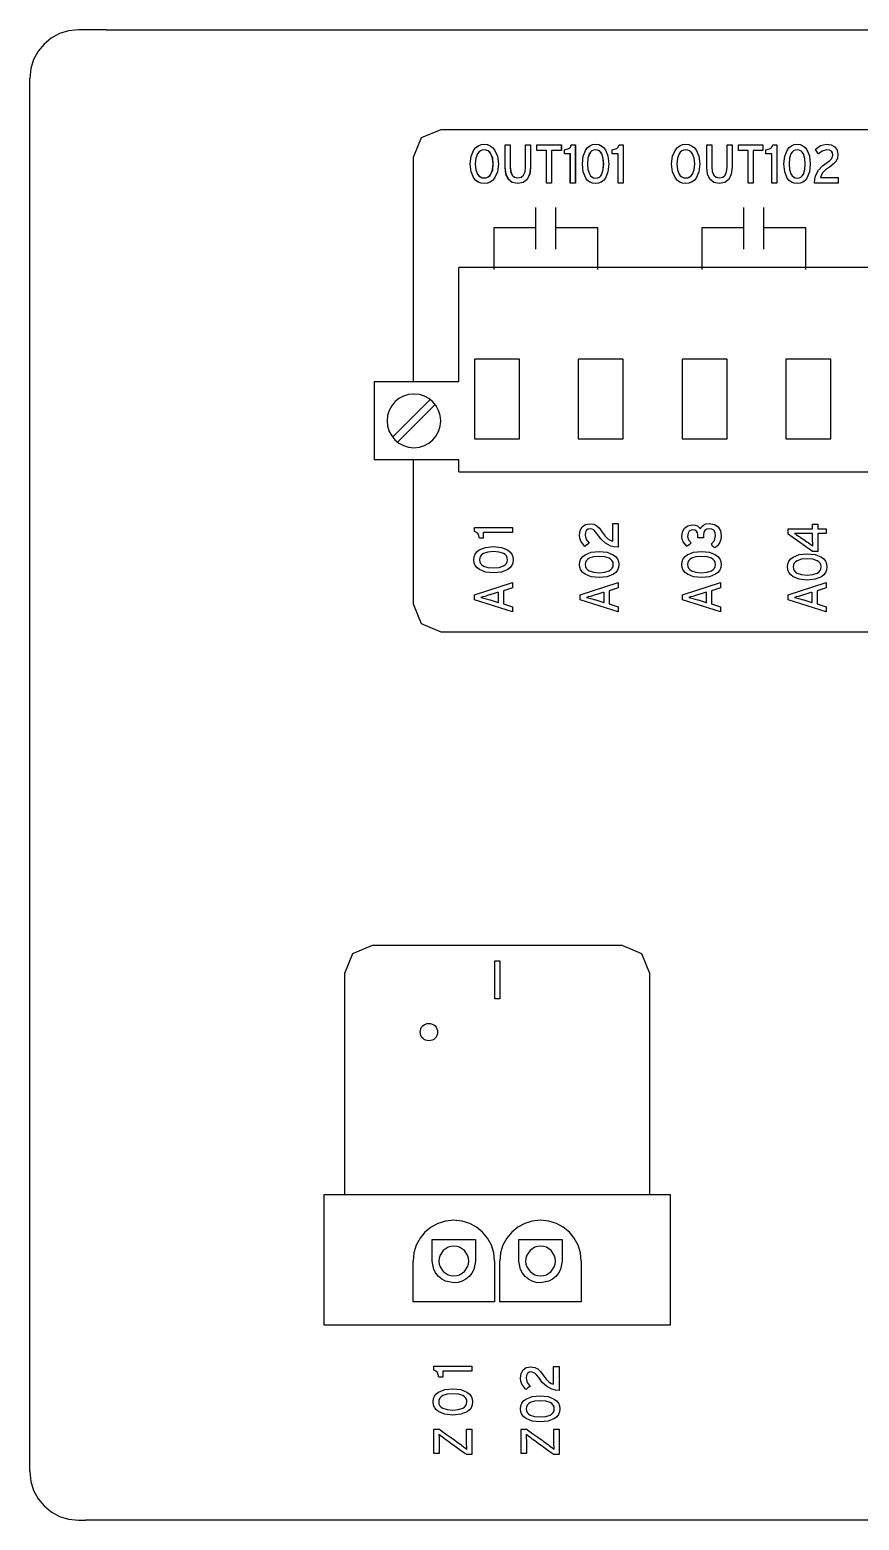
# Model space of a CAD drawing. Extents: x 0.1 to 17.4, y 0.3 to 5.
# Drawn here: x 0.122 to 2.513, y 0.666 to 4.961 of the extents above; entities that cross this region are included whole.
import ezdxf

# ---------------------------------------------------------------- set-up
doc = ezdxf.new("R2010")
doc.units = 0
doc.header["$MEASUREMENT"] = 0
doc.layers.get('0').update_dxf_attribs({"linetype": 'CONTINUOUS'})

msp = doc.modelspace()

# ---------------------------------------------------------------- linework, layer by layer
at = {"color": 7}
for p, q in [((0.2826, 4.9608), (0.2621, 4.9608)), ((0.3426, 4.9608), (0.2826, 4.9608)), ((0.3426, 4.9608), (17.1916, 4.9608)), ((0.1221, 0.8057), (0.1221, 4.8208)), ((1.5813, 4.3284), (1.5813, 4.4484)), ((1.6379, 4.4484), (1.6379, 4.3284)), ((2.181, 4.3284), (2.181, 4.4484)), ((2.2376, 4.4484), (2.2376, 4.3284)), ((3.6743, 4.2759), (1.3594, 4.2759)), ((1.3594, 3.9459), (1.3594, 4.2759)), ((1.1149, 3.9459), (1.1149, 3.7214)), ((1.3594, 3.9459), (1.1149, 3.9459)), ((1.1683, 3.7866), (1.2768, 3.8951)), ((1.1824, 3.7727), (1.2909, 3.8808)), ((1.3594, 3.7214), (1.1149, 3.7214)), ((1.3594, 3.6872), (1.3594, 3.7214)), ((1.3594, 3.6872), (3.6743, 3.6872)), ((1.9696, 1.6032), (0.9696, 1.6032)), ((0.9696, 1.6032), (0.9696, 1.2282)), ((1.9696, 1.2282), (1.9696, 1.6032)), ((1.2822, 1.475), (1.4072, 1.475)), ((1.2822, 1.4123), (1.2822, 1.475)), ((1.4072, 1.475), (1.4072, 1.4123)), ((1.5322, 1.4123), (1.5322, 1.475)), ((1.5322, 1.475), (1.6571, 1.475)), ((1.6571, 1.475), (1.6571, 1.4123)), ((1.2271, 1.295), (1.2271, 1.4123)), ((1.4621, 1.4123), (1.4621, 1.295)), ((1.4772, 1.295), (1.4772, 1.4123)), ((1.7122, 1.4123), (1.7122, 1.295)), ((1.4621, 1.295), (1.2271, 1.295)), ((1.7122, 1.295), (1.4772, 1.295)), ((0.9696, 1.2282), (1.9696, 1.2282)), ((0.2621, 0.6656), (0.2826, 0.6656)), ((0.3426, 0.6656), (0.2826, 0.6656)), ((17.1916, 0.6656), (0.3426, 0.6656))]:
    msp.add_line(p, q, dxfattribs=at)
for points in [[(0.2621, 4.9608), (0.2339, 4.958), (0.2076, 4.9498), (0.1838, 4.9369), (0.1631, 4.9198), (0.146, 4.899), (0.1331, 4.8753), (0.1249, 4.849), (0.1221, 4.8208), (0.1221, 4.8208)], [(9.3072, 3.9459), (9.3072, 4.5929), (9.2838, 4.6495), (9.2272, 4.6729), (9.1382, 4.6729), (8.8869, 4.6729), (7.9897, 4.6729), (6.7213, 4.6729), (5.2672, 4.6729), (3.8132, 4.6729), (2.5448, 4.6729), (1.6476, 4.6729), (1.3963, 4.6729), (1.3073, 4.6729), (1.2507, 4.6495), (1.2273, 4.5929), (1.2273, 3.9459)], [(1.4321, 4.5176), (1.4232, 4.5187), (1.4153, 4.5218), (1.4083, 4.5268), (1.4024, 4.5335), (1.3943, 4.5514), (1.3914, 4.5742), (1.3943, 4.5971), (1.4024, 4.615), (1.4083, 4.6217), (1.4153, 4.6267), (1.4232, 4.6298), (1.4321, 4.6309), (1.441, 4.6298), (1.449, 4.6267), (1.456, 4.6217), (1.4619, 4.615), (1.4701, 4.5971), (1.473, 4.5742), (1.4701, 4.5514), (1.4619, 4.5335), (1.456, 4.5268), (1.449, 4.5218), (1.441, 4.5187), (1.4321, 4.5176)], [(1.4323, 4.5176), (1.4234, 4.5187), (1.4155, 4.5218), (1.4085, 4.5268), (1.4027, 4.5335), (1.3945, 4.5514), (1.3916, 4.5742), (1.3945, 4.5971), (1.4027, 4.615), (1.4085, 4.6217), (1.4155, 4.6267), (1.4234, 4.6298), (1.4323, 4.6309), (1.4413, 4.6298), (1.4493, 4.6267), (1.4562, 4.6217), (1.4621, 4.615), (1.4703, 4.5971), (1.4732, 4.5742), (1.4703, 4.5514), (1.4621, 4.5335), (1.4562, 4.5268), (1.4493, 4.5218), (1.4413, 4.5187), (1.4323, 4.5176)], [(1.4321, 4.6146), (1.4262, 4.6139), (1.421, 4.6118), (1.4165, 4.6084), (1.4129, 4.6037), (1.4079, 4.591), (1.4062, 4.5742), (1.4079, 4.5575), (1.4129, 4.5448), (1.4165, 4.5401), (1.421, 4.5367), (1.4262, 4.5346), (1.4321, 4.5339), (1.4381, 4.5346), (1.4434, 4.5367), (1.4478, 4.5401), (1.4515, 4.5448), (1.4565, 4.5575), (1.4582, 4.5742), (1.4565, 4.591), (1.4515, 4.6037), (1.4478, 4.6084), (1.4434, 4.6118), (1.4381, 4.6139), (1.4321, 4.6146)], [(1.4323, 4.6146), (1.4264, 4.6139), (1.4212, 4.6118), (1.4167, 4.6084), (1.413, 4.6037), (1.408, 4.591), (1.4064, 4.5742), (1.408, 4.5575), (1.413, 4.5448), (1.4167, 4.5401), (1.4212, 4.5367), (1.4264, 4.5346), (1.4323, 4.5339), (1.4383, 4.5346), (1.4435, 4.5367), (1.448, 4.5401), (1.4517, 4.5448), (1.4567, 4.5575), (1.4584, 4.5742), (1.4567, 4.591), (1.4517, 4.6037), (1.448, 4.6084), (1.4435, 4.6118), (1.4383, 4.6139), (1.4323, 4.6146)], [(1.5288, 4.5176), (1.5131, 4.5208), (1.5018, 4.5302), (1.495, 4.5452), (1.4926, 4.5654), (1.4926, 4.5682), (1.4926, 4.5754), (1.4926, 4.5973), (1.4926, 4.6192), (1.4926, 4.6264), (1.4926, 4.6292), (1.4949, 4.6292), (1.4999, 4.6292), (1.5048, 4.6292), (1.5071, 4.6292), (1.5071, 4.6265), (1.5071, 4.6193), (1.5071, 4.5975), (1.5071, 4.5757), (1.5071, 4.5685), (1.5071, 4.5658), (1.5085, 4.5521), (1.5127, 4.5421), (1.5196, 4.536), (1.5291, 4.5339), (1.5389, 4.5359), (1.5459, 4.5418), (1.55, 4.5515), (1.5513, 4.5648), (1.5513, 4.5675), (1.5513, 4.5748), (1.5513, 4.597), (1.5513, 4.6191), (1.5513, 4.6264), (1.5513, 4.6292), (1.5536, 4.6292), (1.5585, 4.6292), (1.5635, 4.6292), (1.5657, 4.6292), (1.5657, 4.6264), (1.5657, 4.6192), (1.5657, 4.5971), (1.5657, 4.5751), (1.5657, 4.5678), (1.5657, 4.5651), (1.5633, 4.5447), (1.5562, 4.5298), (1.5446, 4.5207), (1.5288, 4.5176)], [(1.5289, 4.5176), (1.5133, 4.5208), (1.502, 4.5302), (1.4951, 4.5452), (1.4928, 4.5654), (1.4928, 4.5682), (1.4928, 4.5754), (1.4928, 4.5973), (1.4928, 4.6192), (1.4928, 4.6264), (1.4928, 4.6292), (1.4951, 4.6292), (1.5, 4.6292), (1.505, 4.6292), (1.5072, 4.6292), (1.5072, 4.6265), (1.5072, 4.6193), (1.5072, 4.5975), (1.5072, 4.5757), (1.5072, 4.5685), (1.5072, 4.5658), (1.5086, 4.5521), (1.5128, 4.5421), (1.5197, 4.536), (1.5293, 4.5339), (1.5391, 4.5359), (1.546, 4.5418), (1.5501, 4.5515), (1.5515, 4.5648), (1.5515, 4.5675), (1.5515, 4.5748), (1.5515, 4.597), (1.5515, 4.6191), (1.5515, 4.6264), (1.5515, 4.6292), (1.5537, 4.6292), (1.5587, 4.6292), (1.5636, 4.6292), (1.5659, 4.6292), (1.5659, 4.6264), (1.5659, 4.6192), (1.5659, 4.5971), (1.5659, 4.5751), (1.5659, 4.5678), (1.5659, 4.5651), (1.5635, 4.5447), (1.5564, 4.5298), (1.5448, 4.5207), (1.5289, 4.5176)], [(1.6805, 4.5193), (1.6805, 4.5229), (1.6805, 4.5325), (1.6805, 4.5459), (1.6805, 4.5614), (1.6805, 4.5768), (1.6805, 4.5903), (1.6805, 4.5998), (1.6805, 4.6034), (1.6779, 4.6034), (1.672, 4.6034), (1.6662, 4.6034), (1.6635, 4.6034), (1.6635, 4.6052), (1.6635, 4.6092), (1.6635, 4.6131), (1.6635, 4.6149), (1.6764, 4.6186), (1.6808, 4.6229), (1.6832, 4.6292), (1.685, 4.6292), (1.6891, 4.6292), (1.6931, 4.6292), (1.6949, 4.6292), (1.6949, 4.6279), (1.6949, 4.6245), (1.6949, 4.612), (1.6949, 4.5944), (1.6949, 4.5742), (1.6949, 4.5541), (1.6949, 4.5365), (1.6949, 4.524), (1.6949, 4.5205), (1.6949, 4.5193), (1.6927, 4.5193), (1.6877, 4.5193), (1.6828, 4.5193), (1.6805, 4.5193)], [(1.6807, 4.5193), (1.6807, 4.5229), (1.6807, 4.5325), (1.6807, 4.5459), (1.6807, 4.5614), (1.6807, 4.5768), (1.6807, 4.5903), (1.6807, 4.5998), (1.6807, 4.6034), (1.678, 4.6034), (1.6722, 4.6034), (1.6664, 4.6034), (1.6637, 4.6034), (1.6637, 4.6052), (1.6637, 4.6092), (1.6637, 4.6131), (1.6637, 4.6149), (1.6766, 4.6186), (1.681, 4.6229), (1.6836, 4.6292), (1.6854, 4.6292), (1.6893, 4.6292), (1.6933, 4.6292), (1.6951, 4.6292), (1.6951, 4.6279), (1.6951, 4.6245), (1.6951, 4.612), (1.6951, 4.5944), (1.6951, 4.5742), (1.6951, 4.5541), (1.6951, 4.5365), (1.6951, 4.524), (1.6951, 4.5205), (1.6951, 4.5193), (1.6928, 4.5193), (1.6879, 4.5193), (1.6829, 4.5193), (1.6807, 4.5193)], [(1.7532, 4.5176), (1.7445, 4.5187), (1.7368, 4.5217), (1.7303, 4.5267), (1.725, 4.5333), (1.7178, 4.5512), (1.7154, 4.5742), (1.7179, 4.5971), (1.7251, 4.615), (1.7305, 4.6217), (1.737, 4.6267), (1.7447, 4.6298), (1.7534, 4.6309), (1.7622, 4.6298), (1.7698, 4.6267), (1.7763, 4.6218), (1.7817, 4.6151), (1.7888, 4.5973), (1.7912, 4.5742), (1.7888, 4.5514), (1.7815, 4.5335), (1.7761, 4.5268), (1.7696, 4.5218), (1.762, 4.5187), (1.7532, 4.5176)], [(1.7534, 4.5176), (1.7446, 4.5187), (1.737, 4.5217), (1.7305, 4.5267), (1.7252, 4.5333), (1.718, 4.5512), (1.7156, 4.5742), (1.718, 4.5971), (1.7253, 4.615), (1.7307, 4.6217), (1.7372, 4.6267), (1.7448, 4.6298), (1.7536, 4.6309), (1.7624, 4.6298), (1.77, 4.6267), (1.7765, 4.6218), (1.7818, 4.6151), (1.789, 4.5973), (1.7914, 4.5742), (1.7889, 4.5514), (1.7817, 4.5335), (1.7763, 4.5268), (1.7698, 4.5218), (1.7621, 4.5187), (1.7534, 4.5176)], [(1.7532, 4.6149), (1.7474, 4.6141), (1.7425, 4.6119), (1.7385, 4.6082), (1.7353, 4.6034), (1.7313, 4.5905), (1.73, 4.5742), (1.7313, 4.5582), (1.7354, 4.5453), (1.7386, 4.5404), (1.7427, 4.5367), (1.7476, 4.5344), (1.7534, 4.5336), (1.7593, 4.5343), (1.7642, 4.5366), (1.7682, 4.5403), (1.7714, 4.5451), (1.7754, 4.558), (1.7766, 4.5742), (1.7753, 4.5903), (1.7712, 4.6032), (1.768, 4.6081), (1.764, 4.6118), (1.7591, 4.6141), (1.7532, 4.6149)], [(1.7534, 4.6149), (1.7476, 4.6141), (1.7427, 4.6119), (1.7387, 4.6082), (1.7355, 4.6034), (1.7314, 4.5905), (1.7302, 4.5742), (1.7315, 4.5582), (1.7356, 4.5453), (1.7389, 4.5404), (1.7429, 4.5367), (1.7478, 4.5344), (1.7536, 4.5336), (1.7594, 4.5343), (1.7644, 4.5366), (1.7684, 4.5403), (1.7715, 4.5451), (1.7756, 4.558), (1.7768, 4.5742), (1.7755, 4.5903), (1.7715, 4.6032), (1.7683, 4.6081), (1.7642, 4.6118), (1.7593, 4.6141), (1.7534, 4.6149)], [(1.8183, 4.5193), (1.8183, 4.5229), (1.8183, 4.5325), (1.8183, 4.5459), (1.8183, 4.5614), (1.8183, 4.5768), (1.8183, 4.5903), (1.8183, 4.5998), (1.8183, 4.6034), (1.8157, 4.6034), (1.8099, 4.6034), (1.804, 4.6034), (1.8014, 4.6034), (1.8014, 4.6052), (1.8014, 4.6092), (1.8014, 4.6131), (1.8014, 4.6149), (1.8143, 4.6186), (1.8187, 4.6229), (1.8212, 4.6292), (1.823, 4.6292), (1.827, 4.6292), (1.8309, 4.6292), (1.8328, 4.6292), (1.8328, 4.6279), (1.8328, 4.6245), (1.8328, 4.612), (1.8328, 4.5944), (1.8328, 4.5742), (1.8328, 4.5541), (1.8328, 4.5365), (1.8328, 4.524), (1.8328, 4.5205), (1.8328, 4.5193), (1.8305, 4.5193), (1.8255, 4.5193), (1.8206, 4.5193), (1.8183, 4.5193)], [(1.8187, 4.5193), (1.8187, 4.5229), (1.8187, 4.5325), (1.8187, 4.5459), (1.8187, 4.5614), (1.8187, 4.5768), (1.8187, 4.5903), (1.8187, 4.5998), (1.8187, 4.6034), (1.816, 4.6034), (1.8101, 4.6034), (1.8042, 4.6034), (1.8016, 4.6034), (1.8016, 4.6052), (1.8016, 4.6092), (1.8016, 4.6131), (1.8016, 4.6149), (1.8145, 4.6186), (1.8189, 4.6229), (1.8214, 4.6292), (1.8232, 4.6292), (1.8272, 4.6292), (1.8313, 4.6292), (1.8331, 4.6292), (1.8331, 4.6279), (1.8331, 4.6245), (1.8331, 4.612), (1.8331, 4.5944), (1.8331, 4.5742), (1.8331, 4.5541), (1.8331, 4.5365), (1.8331, 4.524), (1.8331, 4.5205), (1.8331, 4.5193), (1.8308, 4.5193), (1.8259, 4.5193), (1.8209, 4.5193), (1.8187, 4.5193)], [(2.0133, 4.5176), (2.0044, 4.5187), (1.9964, 4.5218), (1.9895, 4.5268), (1.9836, 4.5335), (1.9755, 4.5514), (1.9726, 4.5742), (1.9755, 4.5971), (1.9836, 4.615), (1.9895, 4.6217), (1.9964, 4.6267), (2.0044, 4.6298), (2.0133, 4.6309), (2.0222, 4.6298), (2.0302, 4.6267), (2.0372, 4.6217), (2.0431, 4.615), (2.0513, 4.5971), (2.0542, 4.5742), (2.0513, 4.5514), (2.0431, 4.5335), (2.0372, 4.5268), (2.0302, 4.5218), (2.0222, 4.5187), (2.0133, 4.5176)], [(2.0133, 4.6146), (2.0074, 4.6139), (2.0022, 4.6118), (1.9977, 4.6084), (1.994, 4.6037), (1.9891, 4.591), (1.9874, 4.5742), (1.9891, 4.5575), (1.994, 4.5448), (1.9977, 4.5401), (2.0022, 4.5367), (2.0074, 4.5346), (2.0133, 4.5339), (2.0193, 4.5346), (2.0245, 4.5367), (2.029, 4.5401), (2.0327, 4.5448), (2.0377, 4.5575), (2.0394, 4.5742), (2.0377, 4.591), (2.0327, 4.6037), (2.029, 4.6084), (2.0245, 4.6118), (2.0193, 4.6139), (2.0133, 4.6146)], [(2.11, 4.5176), (2.0943, 4.5208), (2.083, 4.5302), (2.0761, 4.5452), (2.0738, 4.5654), (2.0738, 4.5682), (2.0738, 4.5754), (2.0738, 4.5973), (2.0738, 4.6192), (2.0738, 4.6264), (2.0738, 4.6292), (2.0761, 4.6292), (2.081, 4.6292), (2.086, 4.6292), (2.0883, 4.6292), (2.0883, 4.6265), (2.0883, 4.6193), (2.0883, 4.5975), (2.0883, 4.5757), (2.0883, 4.5685), (2.0883, 4.5658), (2.0897, 4.5521), (2.0939, 4.5421), (2.1008, 4.536), (2.1103, 4.5339), (2.1201, 4.5359), (2.1271, 4.5418), (2.1312, 4.5515), (2.1325, 4.5648), (2.1325, 4.5675), (2.1325, 4.5748), (2.1325, 4.597), (2.1325, 4.6191), (2.1325, 4.6264), (2.1325, 4.6292), (2.1348, 4.6292), (2.1397, 4.6292), (2.1447, 4.6292), (2.1469, 4.6292), (2.1469, 4.6264), (2.1469, 4.6192), (2.1469, 4.5971), (2.1469, 4.5751), (2.1469, 4.5678), (2.1469, 4.5651), (2.1445, 4.5447), (2.1374, 4.5298), (2.1258, 4.5207), (2.11, 4.5176)], [(2.2617, 4.5193), (2.2617, 4.5229), (2.2617, 4.5325), (2.2617, 4.5459), (2.2617, 4.5614), (2.2617, 4.5768), (2.2617, 4.5903), (2.2617, 4.5998), (2.2617, 4.6034), (2.259, 4.6034), (2.2532, 4.6034), (2.2474, 4.6034), (2.2447, 4.6034), (2.2447, 4.6052), (2.2447, 4.6092), (2.2447, 4.6131), (2.2447, 4.6149), (2.2576, 4.6186), (2.262, 4.6229), (2.2644, 4.6292), (2.2662, 4.6292), (2.2703, 4.6292), (2.2743, 4.6292), (2.2761, 4.6292), (2.2761, 4.6279), (2.2761, 4.6245), (2.2761, 4.612), (2.2761, 4.5944), (2.2761, 4.5742), (2.2761, 4.5541), (2.2761, 4.5365), (2.2761, 4.524), (2.2761, 4.5205), (2.2761, 4.5193), (2.2739, 4.5193), (2.2689, 4.5193), (2.2639, 4.5193), (2.2617, 4.5193)], [(2.3344, 4.5176), (2.3256, 4.5187), (2.318, 4.5217), (2.3115, 4.5267), (2.3062, 4.5333), (2.299, 4.5512), (2.2966, 4.5742), (2.2991, 4.5971), (2.3063, 4.615), (2.3117, 4.6217), (2.3182, 4.6267), (2.3259, 4.6298), (2.3346, 4.6309), (2.3434, 4.6298), (2.351, 4.6267), (2.3575, 4.6218), (2.3628, 4.6151), (2.37, 4.5973), (2.3724, 4.5742), (2.3699, 4.5514), (2.3627, 4.5335), (2.3573, 4.5268), (2.3508, 4.5218), (2.3432, 4.5187), (2.3344, 4.5176)], [(2.3344, 4.6149), (2.3286, 4.6141), (2.3237, 4.6119), (2.3197, 4.6082), (2.3165, 4.6034), (2.3125, 4.5905), (2.3112, 4.5742), (2.3125, 4.5582), (2.3167, 4.5453), (2.3199, 4.5404), (2.3239, 4.5367), (2.3288, 4.5344), (2.3346, 4.5336), (2.3405, 4.5343), (2.3454, 4.5366), (2.3494, 4.5403), (2.3526, 4.5451), (2.3566, 4.558), (2.3578, 4.5742), (2.3565, 4.5903), (2.3524, 4.6032), (2.3492, 4.6081), (2.3452, 4.6118), (2.3402, 4.6141), (2.3344, 4.6149)], [(2.3841, 4.5193), (2.3852, 4.5306), (2.3876, 4.5404), (2.3958, 4.5562), (2.4074, 4.5685), (2.4211, 4.5787), (2.4291, 4.5846), (2.4341, 4.5897), (2.4373, 4.6), (2.4363, 4.606), (2.4331, 4.6106), (2.4274, 4.6136), (2.419, 4.6146), (2.4067, 4.6115), (2.3958, 4.6034), (2.3944, 4.6054), (2.3912, 4.6097), (2.3881, 4.614), (2.3866, 4.616), (2.4018, 4.627), (2.4194, 4.6309), (2.4329, 4.629), (2.4432, 4.6235), (2.4498, 4.6141), (2.4521, 4.601), (2.4507, 4.5899), (2.4463, 4.5811), (2.4388, 4.5733), (2.4278, 4.5654), (2.4164, 4.5569), (2.4089, 4.5496), (2.4045, 4.5426), (2.4021, 4.5353), (2.4043, 4.5353), (2.41, 4.5353), (2.4276, 4.5353), (2.4451, 4.5353), (2.4509, 4.5353), (2.4531, 4.5353), (2.4531, 4.5328), (2.4531, 4.5273), (2.4531, 4.5218), (2.4531, 4.5193), (2.4501, 4.5193), (2.4423, 4.5193), (2.4186, 4.5193), (2.3949, 4.5193), (2.3871, 4.5193), (2.3841, 4.5193)], [(1.5813, 4.3901), (1.4596, 4.3901), (1.4596, 4.2697)], [(1.7595, 4.2697), (1.7595, 4.3901), (1.6379, 4.3901)], [(2.181, 4.3901), (2.0594, 4.3901), (2.0594, 4.2697)], [(2.3592, 4.2697), (2.3592, 4.3901), (2.2376, 4.3901)], [(1.534, 4.012), (1.4043, 4.012), (1.4043, 3.7825), (1.534, 3.7825), (1.534, 4.012)], [(1.7036, 3.7825), (1.8333, 3.7825), (1.8333, 4.012), (1.7036, 4.012), (1.7036, 3.7825)], [(2.003, 3.7825), (2.1327, 3.7825), (2.1327, 4.012), (2.003, 4.012), (2.003, 3.7825)], [(2.3022, 3.7825), (2.4321, 3.7825), (2.4321, 4.012), (2.3022, 4.012), (2.3022, 3.7825)], [(1.307, 3.8337), (1.3054, 3.8493), (1.3009, 3.8638), (1.2938, 3.8769), (1.2844, 3.8884), (1.2729, 3.8978), (1.2598, 3.9049), (1.2453, 3.9094), (1.2297, 3.911), (1.2141, 3.9094), (1.1996, 3.9049), (1.1865, 3.8978), (1.175, 3.8884), (1.1656, 3.8769), (1.1584, 3.8638), (1.1539, 3.8493), (1.1524, 3.8337), (1.1539, 3.8181), (1.1584, 3.8036), (1.1656, 3.7904), (1.175, 3.779), (1.1865, 3.7696), (1.1996, 3.7624), (1.2141, 3.7579), (1.2297, 3.7564), (1.2453, 3.7579), (1.2598, 3.7624), (1.2729, 3.7696), (1.2844, 3.779), (1.2938, 3.7904), (1.3009, 3.8036), (1.3054, 3.8181), (1.307, 3.8337), (1.307, 3.8337), (1.307, 3.8337)], [(1.2273, 3.7214), (1.2273, 3.3061), (1.2507, 3.2494), (1.3073, 3.226), (1.3963, 3.226), (1.6476, 3.226), (2.5448, 3.226), (3.8132, 3.226), (5.2672, 3.226), (6.7213, 3.226), (7.9897, 3.226), (8.8869, 3.226), (9.1382, 3.226), (9.2272, 3.226), (9.2838, 3.2494), (9.3072, 3.3061), (9.3072, 3.7214)], [(1.514, 3.5122), (1.5104, 3.5122), (1.5008, 3.5122), (1.4873, 3.5122), (1.4719, 3.5122), (1.4564, 3.5122), (1.4429, 3.5122), (1.4334, 3.5122), (1.4297, 3.5122), (1.4297, 3.5096), (1.4297, 3.5038), (1.4297, 3.4979), (1.4297, 3.4953), (1.428, 3.4953), (1.4241, 3.4953), (1.4202, 3.4953), (1.4184, 3.4953), (1.4146, 3.5082), (1.4103, 3.5125), (1.404, 3.5149), (1.404, 3.5168), (1.404, 3.5209), (1.404, 3.525), (1.404, 3.5268), (1.4052, 3.5268), (1.4087, 3.5268), (1.4212, 3.5268), (1.4388, 3.5268), (1.459, 3.5268), (1.4792, 3.5268), (1.4968, 3.5268), (1.5093, 3.5268), (1.5128, 3.5268), (1.514, 3.5268), (1.514, 3.5245), (1.514, 3.5195), (1.514, 3.5145), (1.514, 3.5122)], [(1.8187, 3.4695), (1.8074, 3.4705), (1.7976, 3.4729), (1.7818, 3.4811), (1.7695, 3.4926), (1.7593, 3.5061), (1.7534, 3.5143), (1.7483, 3.5194), (1.7434, 3.522), (1.738, 3.5227), (1.732, 3.5217), (1.7275, 3.5184), (1.7246, 3.5126), (1.7236, 3.5041), (1.7265, 3.4919), (1.7346, 3.481), (1.7326, 3.4796), (1.7283, 3.4765), (1.724, 3.4733), (1.722, 3.4719), (1.7111, 3.4869), (1.7081, 3.4957), (1.7071, 3.5048), (1.7089, 3.5182), (1.7145, 3.5284), (1.7239, 3.535), (1.7371, 3.5373), (1.7482, 3.5359), (1.757, 3.5316), (1.7647, 3.5242), (1.7727, 3.5133), (1.7812, 3.5016), (1.7884, 3.4941), (1.7954, 3.4897), (1.8027, 3.4875), (1.8027, 3.4897), (1.8027, 3.4954), (1.8027, 3.5129), (1.8027, 3.5304), (1.8027, 3.5362), (1.8027, 3.5383), (1.8052, 3.5383), (1.8107, 3.5383), (1.8162, 3.5383), (1.8187, 3.5383), (1.8187, 3.5354), (1.8187, 3.5276), (1.8187, 3.5039), (1.8187, 3.4803), (1.8187, 3.4725), (1.8187, 3.4695)], [(2.1154, 3.5021), (2.1141, 3.4919), (2.1106, 3.4822), (2.1049, 3.4738), (2.0972, 3.4675), (2.0956, 3.4692), (2.0919, 3.4731), (2.0882, 3.4769), (2.0866, 3.4787), (2.096, 3.4893), (2.0991, 3.5021), (2.0979, 3.5119), (2.0943, 3.5184), (2.0886, 3.522), (2.081, 3.5231), (2.0737, 3.5218), (2.0685, 3.5181), (2.0655, 3.5126), (2.0645, 3.5058), (2.0645, 3.497), (2.062, 3.497), (2.0565, 3.497), (2.0511, 3.497), (2.0486, 3.497), (2.0486, 3.5055), (2.0474, 3.5115), (2.0441, 3.5158), (2.0394, 3.5185), (2.0335, 3.5194), (2.0285, 3.5185), (2.0236, 3.5155), (2.0199, 3.5099), (2.0184, 3.501), (2.0211, 3.4908), (2.0286, 3.4821), (2.0268, 3.4804), (2.0228, 3.4768), (2.0188, 3.4732), (2.017, 3.4715), (2.006, 3.4849), (2.0031, 3.4927), (2.0021, 3.5014), (2.0041, 3.5141), (2.0099, 3.5246), (2.0192, 3.5317), (2.032, 3.5343), (2.0406, 3.5334), (2.0472, 3.5309), (2.0559, 3.5224), (2.0592, 3.5287), (2.0645, 3.5336), (2.0717, 3.5369), (2.081, 3.538), (2.0959, 3.5356), (2.1066, 3.5286), (2.1132, 3.5173), (2.1154, 3.5021)], [(2.3402, 3.501), (2.3413, 3.5002), (2.3444, 3.4981), (2.3537, 3.4917), (2.3629, 3.4853), (2.366, 3.4832), (2.3671, 3.4824), (2.3739, 3.4776), (2.3794, 3.4732), (2.3793, 3.4804), (2.3792, 3.4888), (2.3792, 3.4897), (2.3792, 3.492), (2.3792, 3.499), (2.3792, 3.506), (2.3792, 3.5083), (2.3792, 3.5092), (2.3778, 3.5092), (2.3742, 3.5092), (2.3632, 3.5092), (2.3521, 3.5092), (2.3485, 3.5092), (2.3471, 3.5092), (2.3363, 3.5094), (2.3311, 3.5095), (2.3271, 3.5095), (2.3297, 3.5079), (2.333, 3.5058), (2.3402, 3.501)], [(1.5157, 3.4332), (1.5146, 3.4245), (1.5116, 3.4169), (1.5066, 3.4104), (1.4999, 3.4051), (1.482, 3.398), (1.4591, 3.3956), (1.4362, 3.398), (1.4182, 3.4053), (1.4115, 3.4107), (1.4065, 3.4172), (1.4034, 3.4248), (1.4023, 3.4336), (1.4033, 3.4424), (1.4064, 3.4501), (1.4114, 3.4566), (1.4181, 3.462), (1.436, 3.4691), (1.4589, 3.4715), (1.4818, 3.4691), (1.4998, 3.4618), (1.5065, 3.4564), (1.5115, 3.4498), (1.5146, 3.4421), (1.5157, 3.4332)], [(1.4184, 3.4332), (1.4192, 3.4275), (1.4215, 3.4226), (1.4251, 3.4186), (1.4299, 3.4155), (1.4428, 3.4114), (1.4589, 3.4102), (1.475, 3.4115), (1.4879, 3.4156), (1.4928, 3.4189), (1.4965, 3.4229), (1.4988, 3.4278), (1.4996, 3.4336), (1.4988, 3.4394), (1.4965, 3.4444), (1.4929, 3.4484), (1.488, 3.4516), (1.4752, 3.4557), (1.4591, 3.457), (1.443, 3.4556), (1.4301, 3.4515), (1.4252, 3.4482), (1.4215, 3.4441), (1.4192, 3.4391), (1.4184, 3.4332)], [(1.8204, 3.4197), (1.8193, 3.4109), (1.8162, 3.4033), (1.8113, 3.3969), (1.8046, 3.3916), (1.7868, 3.3844), (1.7639, 3.382), (1.741, 3.3844), (1.7231, 3.3916), (1.7163, 3.397), (1.7113, 3.4035), (1.7082, 3.4112), (1.7071, 3.42), (1.7082, 3.4287), (1.7113, 3.4363), (1.7162, 3.4428), (1.7229, 3.4481), (1.7407, 3.4552), (1.7636, 3.4576), (1.7865, 3.4552), (1.8045, 3.4479), (1.8112, 3.4426), (1.8162, 3.436), (1.8193, 3.4284), (1.8204, 3.4197)], [(1.7231, 3.4197), (1.7239, 3.4139), (1.7261, 3.409), (1.7298, 3.405), (1.7347, 3.4017), (1.7475, 3.3976), (1.7636, 3.3963), (1.7797, 3.3976), (1.7927, 3.4018), (1.7976, 3.405), (1.8013, 3.4091), (1.8036, 3.4141), (1.8044, 3.42), (1.8036, 3.4259), (1.8013, 3.4308), (1.7977, 3.4347), (1.7928, 3.4379), (1.78, 3.4418), (1.7639, 3.4431), (1.7478, 3.4418), (1.7348, 3.4377), (1.7299, 3.4345), (1.7262, 3.4305), (1.7239, 3.4255), (1.7231, 3.4197)], [(2.1154, 3.4197), (2.1143, 3.4109), (2.1112, 3.4033), (2.1063, 3.3969), (2.0996, 3.3916), (2.0818, 3.3844), (2.0589, 3.382), (2.036, 3.3844), (2.018, 3.3916), (2.0113, 3.397), (2.0063, 3.4035), (2.0032, 3.4112), (2.0021, 3.42), (2.0032, 3.4287), (2.0063, 3.4363), (2.0112, 3.4428), (2.0179, 3.4481), (2.0357, 3.4552), (2.0586, 3.4576), (2.0815, 3.4552), (2.0994, 3.4479), (2.1062, 3.4426), (2.1112, 3.436), (2.1143, 3.4284), (2.1154, 3.4197)], [(2.0181, 3.4197), (2.0189, 3.4139), (2.0211, 3.409), (2.0248, 3.405), (2.0297, 3.4017), (2.0425, 3.3976), (2.0586, 3.3963), (2.0747, 3.3976), (2.0877, 3.4018), (2.0926, 3.405), (2.0963, 3.4091), (2.0986, 3.4141), (2.0994, 3.42), (2.0986, 3.4259), (2.0964, 3.4308), (2.0927, 3.4347), (2.0878, 3.4379), (2.075, 3.4418), (2.0589, 3.4431), (2.0428, 3.4418), (2.0298, 3.4377), (2.0249, 3.4345), (2.0212, 3.4305), (2.0189, 3.4255), (2.0181, 3.4197)], [(2.4202, 3.4129), (2.4192, 3.404), (2.4161, 3.3964), (2.4111, 3.3898), (2.4044, 3.3845), (2.3865, 3.3773), (2.3636, 3.3749), (2.3407, 3.3774), (2.3227, 3.3846), (2.316, 3.39), (2.311, 3.3965), (2.3079, 3.4041), (2.3068, 3.4129), (2.3079, 3.4217), (2.3109, 3.4294), (2.3159, 3.4359), (2.3226, 3.4413), (2.3405, 3.4485), (2.3634, 3.4509), (2.3863, 3.4484), (2.4043, 3.4412), (2.411, 3.4358), (2.416, 3.4293), (2.4191, 3.4216), (2.4202, 3.4129)], [(2.3229, 3.4129), (2.3237, 3.407), (2.326, 3.4021), (2.3296, 3.398), (2.3344, 3.3948), (2.3473, 3.3908), (2.3634, 3.3895), (2.3795, 3.3908), (2.3924, 3.395), (2.3973, 3.3982), (2.401, 3.4022), (2.4033, 3.4071), (2.4041, 3.4129), (2.4033, 3.4188), (2.401, 3.4237), (2.3974, 3.4277), (2.3926, 3.4309), (2.3797, 3.435), (2.3636, 3.4363), (2.3475, 3.435), (2.3346, 3.4308), (2.3297, 3.4276), (2.326, 3.4235), (2.3237, 3.4187), (2.3229, 3.4129)], [(1.4479, 3.3322), (1.434, 3.3281), (1.4274, 3.3263), (1.4226, 3.3251), (1.4274, 3.3239), (1.4339, 3.3221), (1.4481, 3.3179), (1.4491, 3.3176), (1.452, 3.3168), (1.4606, 3.3142), (1.4692, 3.3116), (1.4721, 3.3108), (1.4732, 3.3105), (1.4732, 3.3117), (1.4732, 3.3151), (1.4732, 3.3252), (1.4732, 3.3354), (1.4732, 3.3387), (1.4732, 3.34), (1.4721, 3.3396), (1.4692, 3.3388), (1.4605, 3.3361), (1.4518, 3.3334), (1.449, 3.3325), (1.4479, 3.3322)], [(1.7526, 3.3322), (1.7388, 3.3281), (1.7321, 3.3263), (1.7273, 3.3251), (1.7321, 3.3239), (1.7387, 3.3221), (1.7527, 3.3179), (1.7538, 3.3176), (1.7566, 3.3168), (1.7653, 3.3142), (1.7739, 3.3116), (1.7767, 3.3108), (1.7778, 3.3105), (1.7778, 3.3117), (1.7778, 3.3151), (1.7778, 3.3252), (1.7778, 3.3354), (1.7778, 3.3387), (1.7778, 3.34), (1.7767, 3.3396), (1.7739, 3.3388), (1.7652, 3.3361), (1.7565, 3.3334), (1.7536, 3.3325), (1.7526, 3.3322)], [(2.0476, 3.3322), (2.0338, 3.3281), (2.0272, 3.3263), (2.0223, 3.3251), (2.0271, 3.3239), (2.0337, 3.3221), (2.0477, 3.3179), (2.0488, 3.3176), (2.0517, 3.3168), (2.0603, 3.3142), (2.0689, 3.3116), (2.0717, 3.3108), (2.0728, 3.3105), (2.0728, 3.3117), (2.0728, 3.3151), (2.0728, 3.3252), (2.0728, 3.3354), (2.0728, 3.3387), (2.0728, 3.34), (2.0717, 3.3396), (2.0689, 3.3388), (2.0602, 3.3361), (2.0515, 3.3334), (2.0486, 3.3325), (2.0476, 3.3322)], [(2.3524, 3.3322), (2.3385, 3.3281), (2.3319, 3.3263), (2.3271, 3.3251), (2.3319, 3.3239), (2.3385, 3.3221), (2.3526, 3.3179), (2.3536, 3.3176), (2.3565, 3.3168), (2.3651, 3.3142), (2.3737, 3.3116), (2.3766, 3.3108), (2.3777, 3.3105), (2.3777, 3.3117), (2.3777, 3.3151), (2.3777, 3.3252), (2.3777, 3.3354), (2.3777, 3.3387), (2.3777, 3.34), (2.3766, 3.3396), (2.3737, 3.3388), (2.365, 3.3361), (2.3563, 3.3334), (2.3535, 3.3325), (2.3524, 3.3322)], [(1.9099, 1.6032), (1.9099, 1.6306), (1.9099, 1.7029), (1.9099, 1.9223), (1.9099, 2.1416), (1.9099, 2.2139), (1.9099, 2.2413), (1.8865, 2.298), (1.8299, 2.3214), (1.7989, 2.3214), (1.7173, 2.3214), (1.6019, 2.3214), (1.4697, 2.3214), (1.3374, 2.3214), (1.222, 2.3214), (1.1404, 2.3214), (1.1095, 2.3214), (1.0529, 2.298), (1.0295, 2.2413), (1.0295, 2.2139), (1.0295, 2.1416), (1.0295, 1.9223), (1.0295, 1.7029), (1.0295, 1.6306), (1.0295, 1.6032)], [(1.2477, 2.0721), (1.2482, 2.0772), (1.2496, 2.0819), (1.2519, 2.0862), (1.255, 2.0899), (1.2587, 2.093), (1.263, 2.0953), (1.2677, 2.0967), (1.2728, 2.0972), (1.2728, 2.0972), (1.2778, 2.0967), (1.2824, 2.0953), (1.2867, 2.093), (1.2904, 2.0899), (1.2934, 2.0862), (1.2957, 2.0819), (1.2972, 2.0772), (1.2977, 2.0721), (1.2977, 2.0721), (1.2972, 2.0671), (1.2957, 2.0624), (1.2934, 2.0581), (1.2904, 2.0544), (1.2867, 2.0513), (1.2824, 2.049), (1.2778, 2.0476), (1.2728, 2.0471), (1.2728, 2.0471), (1.2677, 2.0476), (1.263, 2.049), (1.2587, 2.0513), (1.255, 2.0544), (1.2519, 2.0581), (1.2496, 2.0624), (1.2482, 2.0671), (1.2477, 2.0721), (1.2477, 2.0721)], [(1.4621, 1.4123), (1.4597, 1.436), (1.4529, 1.4581), (1.4421, 1.4781), (1.4277, 1.4955), (1.4103, 1.5099), (1.3904, 1.5207), (1.3683, 1.5276), (1.3446, 1.5299), (1.3209, 1.5276), (1.2989, 1.5207), (1.2789, 1.5099), (1.2615, 1.4955), (1.2472, 1.4781), (1.2364, 1.4581), (1.2295, 1.436), (1.2271, 1.4123), (1.2271, 1.4123)], [(1.7122, 1.4123), (1.7098, 1.436), (1.703, 1.4581), (1.6921, 1.4781), (1.6777, 1.4955), (1.6603, 1.5099), (1.6404, 1.5207), (1.6184, 1.5276), (1.5947, 1.5299), (1.571, 1.5276), (1.549, 1.5207), (1.529, 1.5099), (1.5116, 1.4955), (1.4973, 1.4781), (1.4864, 1.4581), (1.4796, 1.436), (1.4772, 1.4123), (1.4772, 1.4123)], [(1.3877, 1.4123), (1.3868, 1.421), (1.3843, 1.429), (1.3751, 1.4427), (1.3614, 1.452), (1.3533, 1.4545), (1.3446, 1.4553), (1.336, 1.4545), (1.3279, 1.452), (1.3142, 1.4427), (1.305, 1.429), (1.3025, 1.421), (1.3016, 1.4123), (1.3016, 1.4123)], [(1.6376, 1.4123), (1.6367, 1.421), (1.6342, 1.429), (1.6251, 1.4427), (1.6114, 1.452), (1.6034, 1.4545), (1.5947, 1.4553), (1.586, 1.4545), (1.578, 1.452), (1.5643, 1.4427), (1.555, 1.429), (1.5525, 1.421), (1.5516, 1.4123), (1.5516, 1.4123)], [(1.4072, 1.4123), (1.4025, 1.3885), (1.4025, 1.3885), (1.3968, 1.3776), (1.3889, 1.3682), (1.3889, 1.3682), (1.3794, 1.3604), (1.3685, 1.3546), (1.3685, 1.3546), (1.3568, 1.3511), (1.3446, 1.3499), (1.3446, 1.3499), (1.3207, 1.3546), (1.3207, 1.3546), (1.3099, 1.3604), (1.3004, 1.3682), (1.3004, 1.3682), (1.2925, 1.3776), (1.287, 1.3885), (1.287, 1.3885), (1.2822, 1.4123)], [(1.3016, 1.4123), (1.3025, 1.4036), (1.305, 1.3956), (1.3142, 1.382), (1.3279, 1.3729), (1.336, 1.3704), (1.3446, 1.3696), (1.3533, 1.3704), (1.3614, 1.3729), (1.3751, 1.382), (1.3843, 1.3956), (1.3868, 1.4036), (1.3877, 1.4123), (1.3877, 1.4123)], [(1.6571, 1.4123), (1.6524, 1.3885), (1.6524, 1.3885), (1.6467, 1.3776), (1.6388, 1.3682), (1.6388, 1.3682), (1.6293, 1.3604), (1.6186, 1.3546), (1.6186, 1.3546), (1.5947, 1.3499), (1.5947, 1.3499), (1.5824, 1.3511), (1.5708, 1.3546), (1.5708, 1.3546), (1.5599, 1.3604), (1.5505, 1.3682), (1.5505, 1.3682), (1.5425, 1.3776), (1.5369, 1.3885), (1.5369, 1.3885), (1.5322, 1.4123)], [(1.5516, 1.4123), (1.5525, 1.4036), (1.555, 1.3956), (1.5643, 1.382), (1.578, 1.3729), (1.586, 1.3704), (1.5947, 1.3696), (1.6034, 1.3704), (1.6114, 1.3729), (1.6251, 1.382), (1.6342, 1.3956), (1.6367, 1.4036), (1.6376, 1.4123), (1.6376, 1.4123)], [(1.3967, 1.0949), (1.3931, 1.0949), (1.3835, 1.0949), (1.3701, 1.0949), (1.3546, 1.0949), (1.3392, 1.0949), (1.3257, 1.0949), (1.3162, 1.0949), (1.3126, 1.0949), (1.3126, 1.0923), (1.3126, 1.0864), (1.3126, 1.0806), (1.3126, 1.0779), (1.3108, 1.0779), (1.3068, 1.0779), (1.3029, 1.0779), (1.3011, 1.0779), (1.2973, 1.0908), (1.293, 1.0952), (1.2868, 1.0976), (1.2868, 1.0994), (1.2868, 1.1034), (1.2868, 1.1073), (1.2868, 1.1091), (1.2881, 1.1091), (1.2915, 1.1091), (1.304, 1.1091), (1.3216, 1.1091), (1.3418, 1.1091), (1.3619, 1.1091), (1.3795, 1.1091), (1.392, 1.1091), (1.3955, 1.1091), (1.3967, 1.1091), (1.3967, 1.1069), (1.3967, 1.102), (1.3967, 1.0971), (1.3967, 1.0949)], [(1.6486, 1.0396), (1.6374, 1.0407), (1.6276, 1.0432), (1.6117, 1.0514), (1.5995, 1.0629), (1.5893, 1.0766), (1.5833, 1.0846), (1.5782, 1.0896), (1.5679, 1.0929), (1.562, 1.0918), (1.5574, 1.0885), (1.5545, 1.0829), (1.5535, 1.0746), (1.5565, 1.0621), (1.5644, 1.0512), (1.5624, 1.0497), (1.5581, 1.0466), (1.5538, 1.0434), (1.5518, 1.042), (1.5409, 1.0573), (1.5379, 1.066), (1.5369, 1.0749), (1.5388, 1.0884), (1.5443, 1.0987), (1.5537, 1.1052), (1.5669, 1.1074), (1.578, 1.1061), (1.5868, 1.1018), (1.5945, 1.0943), (1.6025, 1.0834), (1.611, 1.0719), (1.6183, 1.0644), (1.6252, 1.0599), (1.6325, 1.0576), (1.6325, 1.0598), (1.6325, 1.0656), (1.6325, 1.083), (1.6325, 1.1005), (1.6325, 1.1063), (1.6325, 1.1085), (1.635, 1.1085), (1.6406, 1.1085), (1.6461, 1.1085), (1.6486, 1.1085), (1.6486, 1.1055), (1.6486, 1.0977), (1.6486, 1.074), (1.6486, 1.0504), (1.6486, 1.0426), (1.6486, 1.0396)], [(1.3986, 1.0064), (1.3975, 0.9976), (1.3944, 0.9899), (1.3894, 0.9834), (1.3828, 0.978), (1.3649, 0.9708), (1.3419, 0.9684), (1.319, 0.9709), (1.3011, 0.9782), (1.2943, 0.9836), (1.2893, 0.9902), (1.2862, 0.9979), (1.2851, 1.0067), (1.2862, 1.0155), (1.2893, 1.0231), (1.2942, 1.0295), (1.3009, 1.0348), (1.3187, 1.042), (1.3416, 1.0444), (1.3646, 1.0419), (1.3826, 1.0347), (1.3893, 1.0293), (1.3943, 1.0228), (1.3975, 1.0151), (1.3986, 1.0064)], [(1.3011, 1.0064), (1.3019, 1.0005), (1.3042, 0.9956), (1.3078, 0.9915), (1.3127, 0.9883), (1.3255, 0.9843), (1.3416, 0.983), (1.3577, 0.9843), (1.3707, 0.9885), (1.3756, 0.9918), (1.3793, 0.9959), (1.3816, 1.0009), (1.3824, 1.0067), (1.3817, 1.0125), (1.3794, 1.0174), (1.3757, 1.0213), (1.3708, 1.0245), (1.358, 1.0285), (1.3419, 1.0298), (1.3258, 1.0285), (1.3128, 1.0245), (1.3079, 1.0213), (1.3042, 1.0172), (1.3019, 1.0123), (1.3011, 1.0064)], [(1.6503, 0.9864), (1.6493, 0.9777), (1.6462, 0.9701), (1.6412, 0.9636), (1.6346, 0.9583), (1.6167, 0.9512), (1.5939, 0.9488), (1.5709, 0.9512), (1.5529, 0.9585), (1.5461, 0.9638), (1.5411, 0.9704), (1.538, 0.978), (1.5369, 0.9867), (1.538, 0.9955), (1.5411, 1.0031), (1.546, 1.0095), (1.5527, 1.0148), (1.5706, 1.022), (1.5935, 1.0244), (1.6164, 1.0219), (1.6344, 1.0147), (1.6411, 1.0093), (1.6461, 1.0028), (1.6492, 0.9951), (1.6503, 0.9864)], [(1.553, 0.9864), (1.5538, 0.9806), (1.5561, 0.9758), (1.5597, 0.9718), (1.5646, 0.9686), (1.5775, 0.9646), (1.5935, 0.9633), (1.6096, 0.9646), (1.6226, 0.9687), (1.6275, 0.9719), (1.6312, 0.9759), (1.6336, 0.9809), (1.6344, 0.9867), (1.6336, 0.9926), (1.6313, 0.9975), (1.6276, 1.0015), (1.6228, 1.0046), (1.6099, 1.0086), (1.5939, 1.0098), (1.5777, 1.0085), (1.5647, 1.0045), (1.5598, 1.0012), (1.5561, 0.9972), (1.5538, 0.9923), (1.553, 0.9864)], [(1.3967, 0.8548), (1.3942, 0.8548), (1.3887, 0.8548), (1.3832, 0.8548), (1.3808, 0.8548), (1.378, 0.8568), (1.3706, 0.8621), (1.3602, 0.8696), (1.3483, 0.8782), (1.3364, 0.8868), (1.326, 0.8943), (1.3186, 0.8996), (1.3158, 0.9016), (1.3017, 0.9125), (1.302, 0.9036), (1.3021, 0.8931), (1.3021, 0.8916), (1.3021, 0.8876), (1.3021, 0.8753), (1.3021, 0.8631), (1.3021, 0.8591), (1.3021, 0.8575), (1.2997, 0.8575), (1.2945, 0.8575), (1.2892, 0.8575), (1.2868, 0.8575), (1.2868, 0.8606), (1.2868, 0.8685), (1.2868, 0.8926), (1.2868, 0.9168), (1.2868, 0.9247), (1.2868, 0.9277), (1.2893, 0.9277), (1.2949, 0.9277), (1.3004, 0.9277), (1.3029, 0.9277), (1.3057, 0.9257), (1.3131, 0.9205), (1.3234, 0.913), (1.3353, 0.9045), (1.3472, 0.896), (1.3576, 0.8885), (1.3649, 0.8833), (1.3677, 0.8813), (1.3818, 0.8704), (1.3816, 0.8898), (1.3816, 0.8914), (1.3816, 0.8957), (1.3816, 0.9087), (1.3816, 0.9218), (1.3816, 0.9261), (1.3816, 0.9277), (1.384, 0.9277), (1.3891, 0.9277), (1.3943, 0.9277), (1.3967, 0.9277), (1.3967, 0.9246), (1.3967, 0.9163), (1.3967, 0.8913), (1.3967, 0.8662), (1.3967, 0.858), (1.3967, 0.8548)], [(1.6486, 0.8548), (1.6461, 0.8548), (1.6406, 0.8548), (1.635, 0.8548), (1.6325, 0.8548), (1.6297, 0.8568), (1.6224, 0.8621), (1.612, 0.8696), (1.6001, 0.8782), (1.5882, 0.8868), (1.5779, 0.8943), (1.5705, 0.8996), (1.5678, 0.9016), (1.5535, 0.9125), (1.5537, 0.9036), (1.5539, 0.8931), (1.5539, 0.8916), (1.5539, 0.8876), (1.5539, 0.8753), (1.5539, 0.8631), (1.5539, 0.8591), (1.5539, 0.8575), (1.5515, 0.8575), (1.5462, 0.8575), (1.541, 0.8575), (1.5386, 0.8575), (1.5386, 0.8606), (1.5386, 0.8685), (1.5386, 0.8926), (1.5386, 0.9168), (1.5386, 0.9247), (1.5386, 0.9277), (1.5411, 0.9277), (1.5466, 0.9277), (1.5522, 0.9277), (1.5547, 0.9277), (1.5575, 0.9257), (1.5648, 0.9205), (1.5752, 0.913), (1.5871, 0.9045), (1.599, 0.896), (1.6093, 0.8885), (1.6167, 0.8833), (1.6195, 0.8813), (1.6337, 0.8704), (1.6334, 0.8898), (1.6334, 0.8914), (1.6334, 0.8957), (1.6334, 0.9087), (1.6334, 0.9218), (1.6334, 0.9261), (1.6334, 0.9277), (1.6358, 0.9277), (1.641, 0.9277), (1.6462, 0.9277), (1.6486, 0.9277), (1.6486, 0.9246), (1.6486, 0.9163), (1.6486, 0.8913), (1.6486, 0.8662), (1.6486, 0.858), (1.6486, 0.8548)], [(0.1221, 0.8057), (0.1249, 0.7774), (0.1331, 0.7512), (0.146, 0.7274), (0.1631, 0.7067), (0.1838, 0.6895), (0.2076, 0.6766), (0.2339, 0.6685), (0.2621, 0.6656), (0.2621, 0.6656)]]:
    msp.add_lwpolyline(points, dxfattribs=at)
for points in [[(1.6264, 4.6129), (1.6264, 4.5193), (1.612, 4.5193), (1.612, 4.6129), (1.584, 4.6129), (1.584, 4.6292), (1.6544, 4.6292), (1.6544, 4.6129)], [(1.6266, 4.6129), (1.6266, 4.5193), (1.6122, 4.5193), (1.6122, 4.6129), (1.5842, 4.6129), (1.5842, 4.6292), (1.6547, 4.6292), (1.6547, 4.6129)], [(2.2076, 4.6129), (2.2076, 4.5193), (2.1932, 4.5193), (2.1932, 4.6129), (2.1652, 4.6129), (2.1652, 4.6292), (2.2356, 4.6292), (2.2356, 4.6129)], [(2.3938, 3.5231), (2.4185, 3.5231), (2.4185, 3.5092), (2.3943, 3.5092), (2.3943, 3.457), (2.3785, 3.457), (2.3085, 3.5068), (2.3085, 3.5231), (2.3792, 3.5231), (2.3792, 3.536), (2.3938, 3.536)], [(1.514, 3.3525), (1.4879, 3.3444), (1.4879, 3.3061), (1.514, 3.2979), (1.514, 3.283), (1.404, 3.3176), (1.404, 3.3329), (1.514, 3.3678)], [(1.8187, 3.3525), (1.7927, 3.3444), (1.7927, 3.3061), (1.8187, 3.2979), (1.8187, 3.283), (1.7088, 3.3176), (1.7088, 3.3329), (1.8187, 3.3678)], [(2.1137, 3.3525), (2.0876, 3.3444), (2.0876, 3.3061), (2.1137, 3.2979), (2.1137, 3.283), (2.0038, 3.3176), (2.0038, 3.3329), (2.1137, 3.3678)], [(2.4185, 3.3525), (2.3924, 3.3444), (2.3924, 3.3061), (2.4185, 3.2979), (2.4185, 3.283), (2.3085, 3.3176), (2.3085, 3.3329), (2.4185, 3.3678)], [(1.4626, 2.1678), (1.4626, 2.2776), (1.4771, 2.2776), (1.4771, 2.1678)]]:
    msp.add_lwpolyline(points, close=True, dxfattribs=at)

doc.saveas('drawing.dxf')
